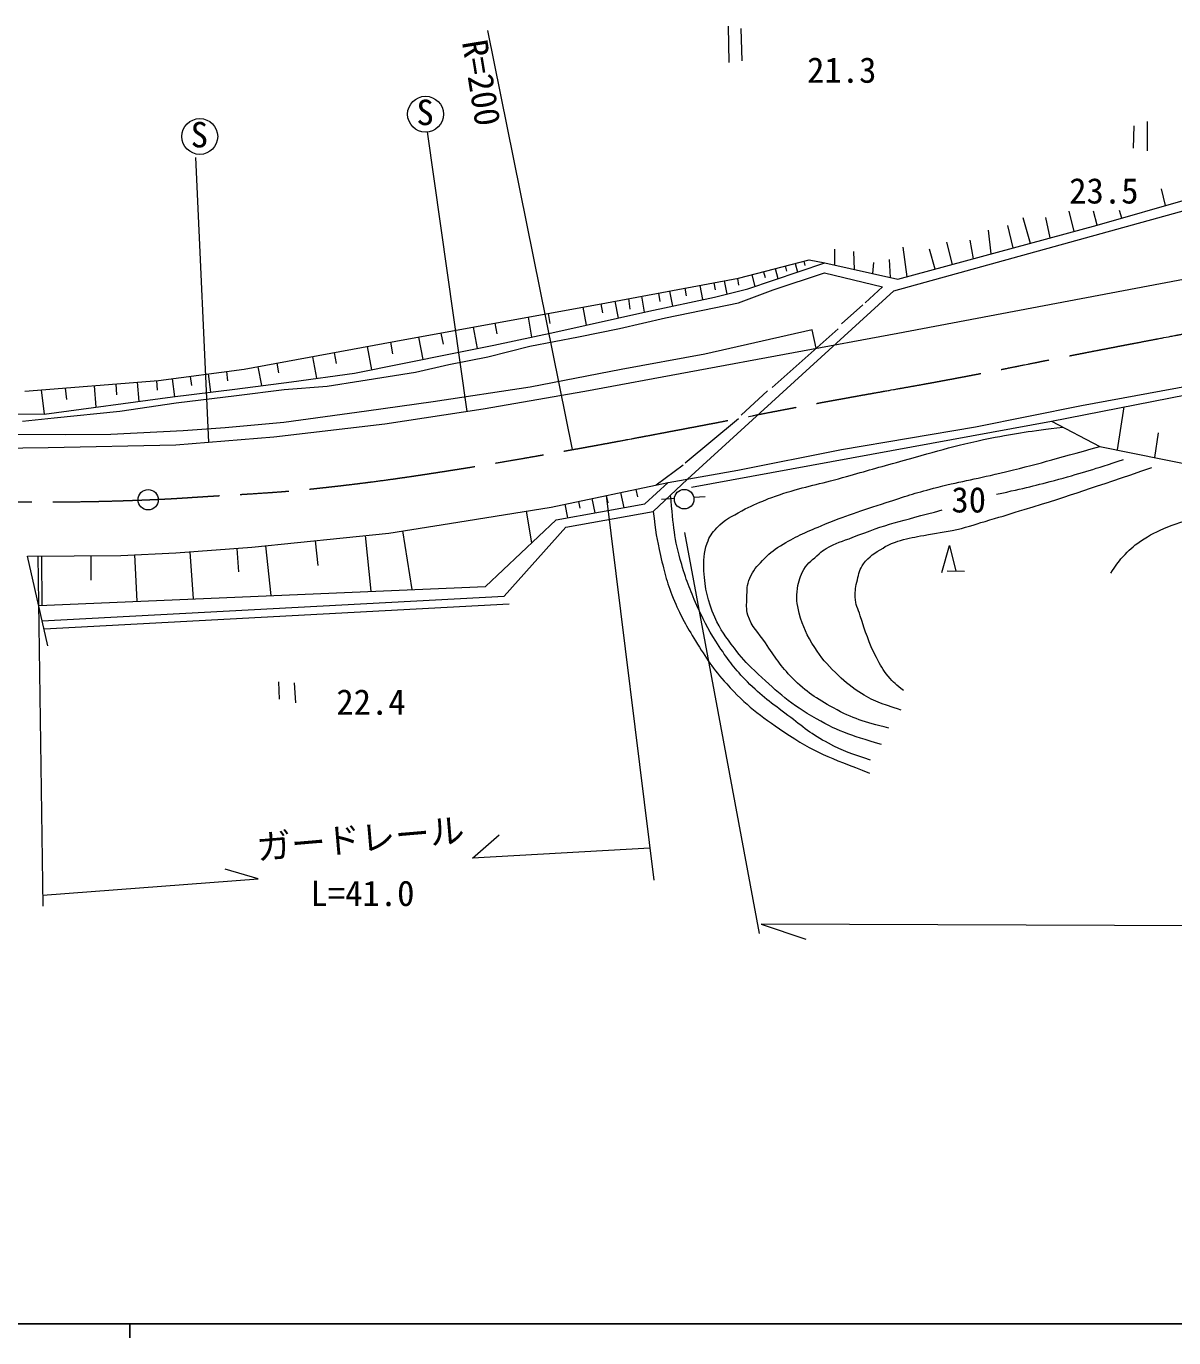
# Model space of a CAD drawing. Units: millimetres, scale not verified. Extents: x 40000 to 680000, y 20000 to 380000.
# Drawn here: x 160553 to 243090, y 204000 to 298343 of the extents above; entities that cross this region are included whole.
import ezdxf
from ezdxf.enums import TextEntityAlignment as Align

# ---------------------------------------------------------------- set-up
doc = ezdxf.new("R2010")
doc.units = ezdxf.units.MM
doc.header["$LTSCALE"] = 1000
doc.linetypes.add('CHAIN', pattern=[18.5, 12, -1.5, 3.5, -1.5])
for name, color, linetype, lineweight in [('M-BGD', 7, 'Continuous', 13), ('M-BMK', 2, 'CHAIN', 13), ('M-TTL-BAND', 7, 'Continuous', 25)]:
    doc.layers.add(name, color=color, linetype=linetype, lineweight=lineweight)
doc.styles.add('ＭＳ ゴシック', font='')
doc.styles.get('ＭＳ ゴシック').set_extended_font_data('MS Gothic')

msp = doc.modelspace()

# ---------------------------------------------------------------- linework, layer by layer
at = {"layer": 'M-BGD'}
for p, q in [((211051, 298343), (211096, 295729)), ((211957, 298179), (212016, 295848)), ((193720, 298039), (199828, 267886)), ((189402, 290735), (192240, 270635)), ((240218, 291184), (240173, 289580)), ((241175, 291496), (241175, 289380)), ((172739, 288899), (173664, 268431)), ((237582, 284029), (244264, 285944)), ((242494, 285437), (242198, 286650)), ((222945, 279300), (244189, 285180)), ((235928, 283580), (235568, 285039)), ((237582, 284029), (237320, 285039)), ((239362, 284539), (239191, 285089)), ((223243, 280143), (237582, 284029)), ((231540, 282391), (231144, 284017)), ((232775, 282726), (232263, 284572)), ((234203, 283113), (233885, 284594)), ((229949, 281960), (229774, 283663)), ((218712, 281164), (218712, 282312)), ((220122, 280846), (220078, 282149)), ((223250, 276267), (255023, 282286)), ((223923, 280327), (223627, 282461)), ((225922, 280869), (225528, 282297)), ((227164, 281206), (226775, 282817)), ((228688, 281619), (228453, 282951)), ((211778, 280212), (216857, 281548)), ((212452, 279456), (217985, 281327)), ((215859, 281285), (216022, 280664)), ((216480, 281449), (216562, 281138)), ((216857, 281548), (217985, 281327)), ((217985, 281327), (223243, 280143)), ((221446, 280548), (221518, 281347)), ((222705, 280264), (222632, 281570)), ((201911, 278385), (211778, 280212)), ((212745, 280466), (212965, 279630)), ((213581, 280686), (213691, 280268)), ((214280, 279380), (217963, 280597)), ((214417, 280906), (214607, 280185)), ((215138, 281096), (215233, 280735)), ((217963, 280597), (222150, 279602)), ((206828, 279295), (207028, 278210)), ((207913, 279496), (208013, 278953)), ((208121, 265764), (222945, 279300)), ((208998, 279697), (209187, 278675)), ((210019, 279886), (210114, 279375)), ((210056, 278862), (212452, 279456)), ((210761, 280023), (210935, 279080)), ((211703, 280198), (211791, 279726)), ((211786, 278444), (214280, 279380)), ((222150, 279602), (220892, 278455)), ((187790, 275801), (201911, 278385)), ((201880, 278380), (202000, 277728)), ((202894, 278567), (203119, 277351)), ((203877, 278749), (203973, 277999)), ((204795, 278919), (204992, 277769)), ((205324, 277843), (210056, 278862)), ((206018, 279145), (206131, 278538)), ((206529, 277375), (211786, 278444)), ((196643, 277421), (196906, 275981)), ((198083, 277685), (198215, 276965)), ((198573, 276338), (205324, 277843)), ((200577, 278141), (200816, 276838)), ((203218, 276603), (206529, 277375)), ((220714, 278292), (219199, 276926)), ((192708, 276701), (192991, 275158)), ((194252, 276984), (194393, 276212)), ((200263, 275994), (203218, 276603)), ((217073, 276512), (209352, 274745)), ((218947, 276584), (214210, 272360)), ((217370, 275178), (217073, 276512)), ((176230, 273663), (187790, 275801)), ((186746, 275608), (186900, 274775)), ((188773, 275981), (189068, 274371)), ((190383, 276276), (190531, 275471)), ((194188, 275398), (198573, 276338)), ((196774, 275341), (200263, 275994)), ((200723, 272095), (223250, 276267)), ((181146, 274573), (181434, 273019)), ((182700, 274860), (182843, 274083)), ((184160, 273388), (191178, 274794)), ((185080, 275300), (185388, 273634)), ((190953, 274019), (193759, 274569)), ((191178, 274794), (194188, 275398)), ((193759, 274569), (196774, 275341)), ((209352, 274745), (203338, 273661)), ((170060, 272861), (176230, 273663)), ((177213, 273845), (177464, 272490)), ((178568, 274096), (178693, 273418)), ((188547, 273470), (190953, 274019)), ((203338, 273661), (196805, 272369)), ((160460, 272082), (170060, 272861)), ((168536, 272737), (168648, 271351)), ((168536, 272737), (168648, 271351)), ((169922, 272850), (169978, 272157)), ((169922, 272850), (169978, 272157)), ((171052, 272990), (171220, 271694)), ((172348, 273159), (172433, 272510)), ((173645, 273327), (173815, 272020)), ((174952, 273497), (175037, 272844)), ((175562, 272240), (179626, 272774)), ((179626, 272774), (184160, 273388)), ((182192, 272460), (184612, 272846)), ((184612, 272846), (188547, 273470)), ((234294, 269932), (250751, 273147)), ((236465, 271063), (247802, 273157)), ((161621, 272176), (161842, 270443)), ((163364, 272318), (163447, 271481)), ((165444, 272486), (165569, 270941)), ((165444, 272486), (165569, 270941)), ((166990, 272612), (167052, 271839)), ((166990, 272612), (167052, 271839)), ((171078, 271676), (175562, 272240)), ((171337, 271242), (175673, 271777)), ((175673, 271777), (179103, 272208)), ((179103, 272208), (182192, 272460)), ((196805, 272369), (189811, 271315)), ((193428, 270814), (200723, 272095)), ((213867, 272126), (211966, 270363)), ((161842, 270443), (171078, 271676)), ((167284, 270663), (171337, 271242)), ((189811, 271315), (185015, 270646)), ((186345, 269745), (193428, 270814)), ((228825, 269526), (236465, 271063)), ((239033, 267864), (239533, 270955)), ((152338, 270473), (161842, 270443)), ((160275, 269936), (162562, 270173)), ((162562, 270173), (167284, 270663)), ((179090, 269845), (174873, 269459)), ((185015, 270646), (179090, 269845)), ((211780, 270108), (207947, 266912)), ((208413, 265180), (234294, 269932)), ((234294, 269932), (237779, 268122)), ((163395, 268939), (156371, 268998)), ((166632, 268969), (163395, 268939)), ((171829, 269236), (166632, 268969)), ((174873, 269459), (171829, 269236)), ((178360, 268809), (186345, 269745)), ((219203, 267900), (228825, 269526)), ((241723, 267313), (241994, 269103)), ((157423, 267980), (162123, 268046)), ((162123, 268046), (171311, 268241)), ((171311, 268241), (178360, 268809)), ((237779, 268122), (244769, 266688)), ((211741, 266408), (219203, 267900)), ((207795, 266760), (205870, 265337)), ((206730, 265517), (211741, 266408)), ((198311, 263758), (206730, 265517)), ((205053, 263978), (206730, 265517)), ((205642, 263438), (208121, 265764)), ((200264, 264166), (200366, 263679)), ((201238, 264369), (201454, 263337)), ((202271, 264585), (202378, 264069)), ((202271, 264585), (205703, 236906)), ((203303, 264801), (203532, 263707)), ((204397, 265030), (204511, 264483)), ((207176, 264364), (206255, 264311)), ((209393, 264489), (208572, 264443)), ((191584, 262666), (198311, 263758)), ((196519, 263467), (196892, 261174)), ((198658, 262839), (205053, 263978)), ((199289, 263962), (199493, 262988)), ((199366, 262309), (205642, 263438)), ((186639, 261887), (191584, 262666)), ((193580, 258050), (198658, 262839)), ((194926, 257335), (199366, 262309)), ((176772, 260862), (186639, 261887)), ((181343, 261337), (181529, 259549)), ((184919, 261708), (185335, 257697)), ((187627, 262042), (188292, 257824)), ((187627, 262042), (188292, 257824)), ((213298, 233082), (207914, 261929)), ((167351, 260283), (171315, 260461)), ((171315, 260461), (176772, 260862)), ((172313, 260534), (172561, 257151)), ((175696, 260783), (175821, 259091)), ((177767, 260965), (178138, 257389)), ((226397, 259055), (226951, 260985)), ((226951, 260985), (227416, 259154)), ((160646, 260216), (167351, 260283)), ((162116, 253779), (160646, 260216)), ((161378, 260223), (161752, 235052)), ((161646, 260226), (161682, 256685)), ((165188, 260261), (165205, 258491)), ((168350, 260328), (168500, 256977)), ((226803, 259164), (228048, 259144)), ((161455, 256675), (193580, 258050)), ((161707, 255572), (194926, 257335)), ((161839, 254993), (195299, 256799)), ((178701, 251185), (178741, 249937)), ((179830, 251105), (179929, 249680)), ((192639, 238510), (194577, 240180)), ((205415, 239225), (192639, 238510)), ((161740, 235837), (177237, 237006)), ((177237, 237006), (174865, 237708)), ((519597, 232620), (213417, 233743)), ((213417, 233743), (216625, 232674))]:
    msp.add_line(p, q, dxfattribs=at)
for centre, radius in [((189272, 292016), 1287), ((173035, 290412), 1287), ((169323, 264282), 731), ((207878, 264321), 704)]:
    msp.add_circle(centre, radius, dxfattribs=at)
for points, knots in [([(222064, 246664), (219744, 247378), (218873, 247638), (217052, 248713), (215282, 249758), (214431, 250581), (212932, 251987), (212311, 252569), (212002, 252939), (211484, 253613), (210858, 254428), (210493, 254896), (210083, 255838), (209551, 257062), (209369, 257831), (209301, 259164), (209261, 259949), (209267, 260423), (209529, 261164), (209697, 261639), (209884, 261879), (210222, 262253), (210796, 262889), (211288, 263067), (212033, 263490), (212688, 263862), (213091, 264002), (213785, 264292), (214244, 264484), (214510, 264570), (214983, 264721), (216636, 265250), (217601, 265412), (219273, 265876), (220785, 266296), (221626, 266553), (223140, 266963), (225765, 267674), (227212, 268183), (229882, 268701), (231918, 269095), (232639, 269204), (235131, 269504)], [0, 0, 0, 0, 1, 1, 1, 2, 2, 2, 3, 3, 3, 4, 4, 4, 5, 5, 5, 6, 6, 6, 7, 7, 7, 8, 8, 8, 9, 9, 9, 10, 10, 10, 11, 11, 11, 12, 12, 12, 13, 13, 13, 14, 14, 14, 14]), ([(222596, 247849), (220756, 248344), (220058, 248502), (218609, 249308), (217369, 249998), (216665, 250434), (215669, 251446), (214793, 252337), (214428, 252953), (213724, 253985), (213203, 254750), (212734, 255106), (212462, 255990), (212318, 256456), (212373, 256749), (212388, 257237), (212404, 257794), (212377, 258136), (212596, 258648), (212835, 259209), (213087, 259477), (213516, 259910), (213972, 260370), (214244, 260622), (214793, 260964), (215874, 261638), (216544, 261913), (217718, 262405), (219514, 263156), (220565, 263464), (222411, 264083), (223726, 264524), (224470, 264754), (225811, 265107), (227658, 265593), (228722, 265743), (230578, 266191), (233409, 266874), (234322, 267149), (237779, 268122)], [0, 0, 0, 0, 1, 1, 1, 2, 2, 2, 3, 3, 3, 4, 4, 4, 5, 5, 5, 6, 6, 6, 7, 7, 7, 8, 8, 8, 9, 9, 9, 10, 10, 10, 11, 11, 11, 12, 12, 12, 13, 13, 13, 13]), ([(230339, 264675), (232489, 265151), (233078, 265284), (234813, 265754), (236655, 266254), (237263, 266455), (239486, 267180)], [0, 0, 0, 0, 1, 1, 1, 2, 2, 2, 2]), ([(223651, 250554), (223117, 250975), (222927, 251131), (222549, 251582), (222147, 252061), (221987, 252384), (221697, 252938), (221115, 254051), (220938, 254747), (220539, 255938), (220368, 256446), (220200, 256728), (220183, 257264), (220166, 257758), (220217, 258040), (220331, 258521), (220442, 258989), (220503, 259274), (220777, 259670), (221178, 260251), (221588, 260426), (222182, 260808), (222629, 261095), (222924, 261189), (223430, 261352), (224070, 261559), (224452, 261589), (225112, 261719), (226034, 261900), (226563, 261937), (227478, 262144), (228420, 262358), (228928, 262556), (229854, 262827), (230827, 263113), (231370, 263282), (232339, 263580), (235942, 264687), (237082, 265104), (241506, 266599)], [0, 0, 0, 0, 1, 1, 1, 2, 2, 2, 3, 3, 3, 4, 4, 4, 5, 5, 5, 6, 6, 6, 7, 7, 7, 8, 8, 8, 9, 9, 9, 10, 10, 10, 11, 11, 11, 12, 12, 12, 13, 13, 13, 13]), ([(238562, 259007), (238920, 259565), (239047, 259750), (239424, 260173), (239863, 260665), (240144, 260921), (240691, 261291), (241414, 261781), (241863, 261999), (242671, 262331), (243514, 262677), (244019, 262784), (244898, 263024), (245642, 263226), (246076, 263271), (246818, 263479), (247476, 263663), (247831, 263809), (248482, 264014), (249319, 264277), (249798, 264394), (250630, 264677), (252001, 265143), (252454, 265365), (254065, 266073)], [0, 0, 0, 0, 1, 1, 1, 2, 2, 2, 3, 3, 3, 4, 4, 4, 5, 5, 5, 6, 6, 6, 7, 7, 7, 8, 8, 8, 8]), ([(221284, 245560), (219868, 246008), (219383, 246172), (218255, 246762), (217030, 247403), (216440, 247934), (215337, 248767), (214154, 249661), (213458, 250137), (212419, 251195), (211530, 252100), (211095, 252677), (210392, 253734), (209717, 254749), (209387, 255355), (208885, 256466), (208342, 257669), (208073, 258364), (207697, 259629), (207135, 261521), (207119, 262311), (206901, 264619)], [0, 0, 0, 0, 1, 1, 1, 2, 2, 2, 3, 3, 3, 4, 4, 4, 5, 5, 5, 6, 6, 6, 7, 7, 7, 7]), ([(205642, 263438), (205826, 261951), (205887, 261500), (206168, 260282), (206471, 258970), (206653, 258226), (207178, 256986), (207669, 255825), (208031, 255209), (208692, 254135), (209476, 252861), (209933, 252142), (210934, 251031), (212337, 249475), (213314, 248765), (215048, 247586), (217252, 246088), (218316, 245742), (221195, 244624)], [0, 0, 0, 0, 1, 1, 1, 2, 2, 2, 3, 3, 3, 4, 4, 4, 5, 5, 5, 6, 6, 6, 6]), ([(223484, 249156), (222069, 249619), (221508, 249744), (220432, 250470), (219730, 250943), (219365, 251256), (218762, 251851), (218110, 252493), (217763, 252885), (217269, 253655), (216698, 254547), (216413, 255100), (216156, 256127), (215986, 256804), (215920, 257219), (216022, 257909), (216104, 258464), (216224, 258773), (216490, 259268), (216778, 259804), (217134, 259968), (217581, 260382), (217768, 260554), (217874, 260655), (218093, 260782), (218795, 261189), (219255, 261285), (220009, 261584), (222444, 262550), (223364, 262715), (226424, 263544)], [0, 0, 0, 0, 1, 1, 1, 2, 2, 2, 3, 3, 3, 4, 4, 4, 5, 5, 5, 6, 6, 6, 7, 7, 7, 8, 8, 8, 9, 9, 9, 10, 10, 10, 10])]:
    msp.add_open_spline(points, degree=3, knots=knots, dxfattribs=at)
at = {"layer": 'M-BMK'}
msp.add_open_spline([(73141, 284744), (74186, 284274), (74451, 284153), (75289, 283771), (76999, 282990), (77941, 282516), (79654, 281741), (81896, 280728), (83150, 280154), (85425, 279217), (86943, 278593), (87803, 278268), (89336, 277683), (91139, 276994), (92150, 276609), (93968, 275960), (96580, 275028), (98050, 274523), (100683, 273654), (102637, 273008), (103729, 272635), (105702, 272048), (107795, 271424), (108973, 271091), (111087, 270543), (113191, 269997), (114370, 269690), (116492, 269216), (120383, 268348), (122562, 267844), (126490, 267157), (129073, 266706), (130524, 266471), (133123, 266118), (136832, 265613), (138910, 265322), (142636, 264960), (145703, 264662), (147429, 264568), (150506, 264395), (152496, 264284), (153611, 264183), (155604, 264168), (160963, 264127), (163969, 264060), (169323, 264282), (170511, 264331), (171175, 264365), (172361, 264445), (176173, 264703), (178320, 264742), (182117, 265173), (185163, 265518), (186867, 265747), (189898, 266212), (193786, 266808), (195956, 267195), (199828, 267886), (203041, 268459), (204836, 268810), (208043, 269416), (211647, 270096), (213659, 270509), (217264, 271183), (221564, 271987), (223986, 272366), (228282, 273187), (231569, 273815), (233402, 274210), (236687, 274850), (241265, 275743), (243837, 276206), (248417, 277092), (252502, 277884), (254786, 278352), (258871, 279142), (261836, 279715), (263598, 280068), (266376, 280578)], degree=3, knots=[0, 0, 0, 0, 1, 1, 1, 2, 2, 2, 3, 3, 3, 4, 4, 4, 5, 5, 5, 6, 6, 6, 7, 7, 7, 8, 8, 8, 9, 9, 9, 10, 10, 10, 11, 11, 11, 12, 12, 12, 13, 13, 13, 14, 14, 14, 15, 15, 15, 16, 16, 16, 17, 17, 17, 18, 18, 18, 19, 19, 19, 20, 20, 20, 21, 21, 21, 22, 22, 22, 23, 23, 23, 24, 24, 24, 25, 25, 25, 26, 26, 26, 26], dxfattribs=at)
at = {"layer": 'M-TTL-BAND'}
for p, q in [((40000, 205000), (579000, 205000)), ((168000, 205000), (168000, 204000))]:
    msp.add_line(p, q, dxfattribs=at)

# ---------------------------------------------------------------- texts
at = {"layer": 'M-BGD', "style": 'ＭＳ ゴシック'}
for s, rotation, p in [('R=200', 279.293, (191348, 297118)), ('ガードレール', 4.888, (177237, 237814))]:
    msp.add_text(s, height=1833, rotation=rotation, dxfattribs=at).set_placement(p, align=Align.BOTTOM_LEFT)
for s, p in [('21.3', (216715, 293725)), ('S', (188619, 290679)), ('S', (172382, 289075)), ('23.5', (235568, 285039)), ('30', (227094, 262814)), ('22.4', (182858, 248265)), ('L=41.0', (180996, 234506))]:
    msp.add_text(s, height=1833, dxfattribs=at).set_placement(p, align=Align.BOTTOM_LEFT)

doc.saveas('drawing.dxf')
